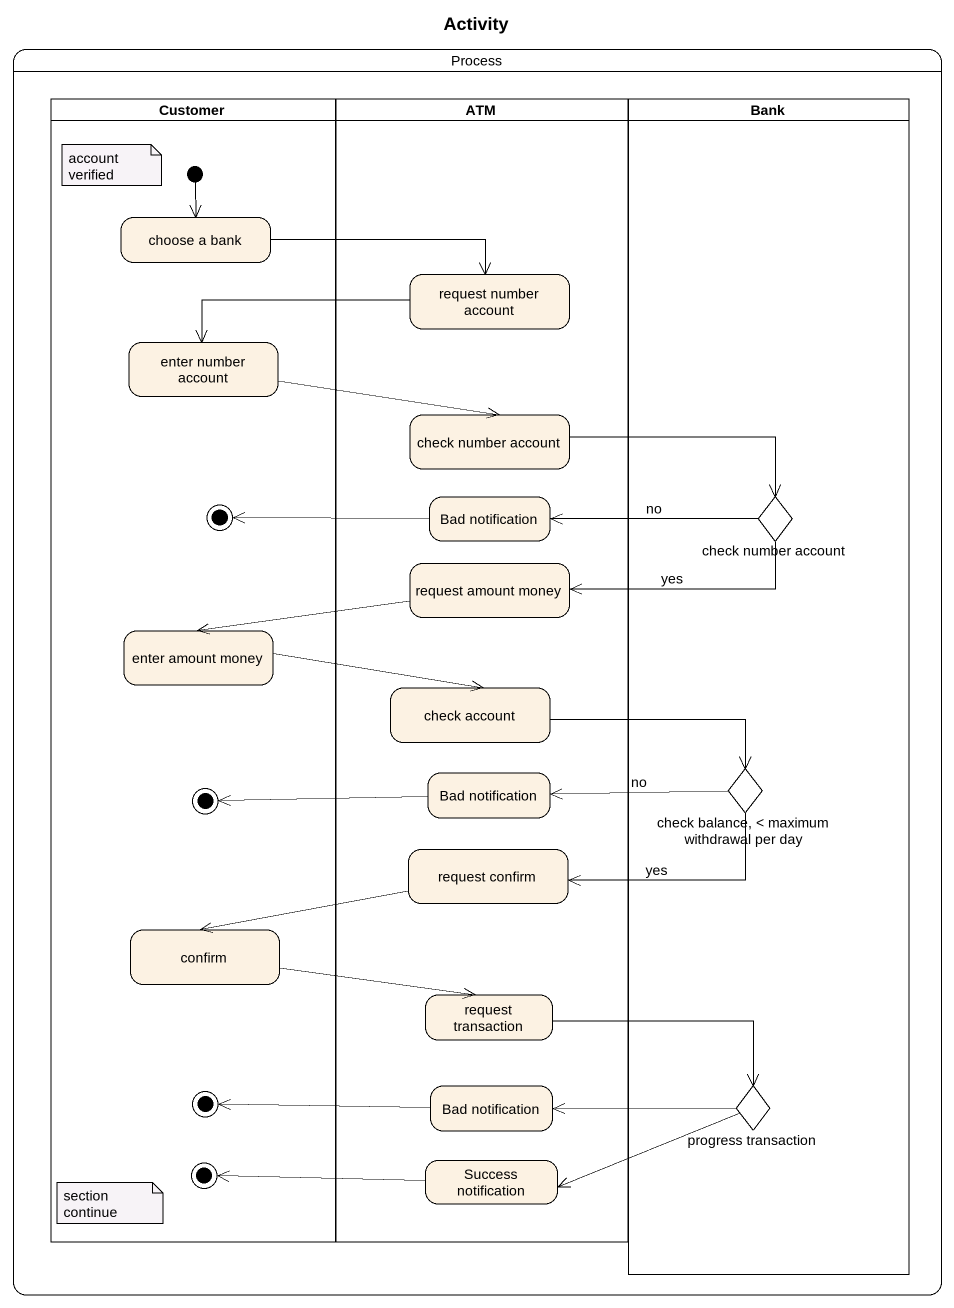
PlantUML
@startuml
title Activity
hide empty description
state "Process" as Process_ {
  state Customer <<partition>> {
    state "choose a bank" as choose_a_bank
    state "enter number account" as enter_number_account
    state final1 <<end>>
    state "enter amount money" as enter_amount_money
    state final2 <<end>>
    state confirm
    state final3 <<end>>
    state final4 <<end>>
    [*] --> choose_a_bank
  }
  state ATM <<partition>> {
    state "request number account" as request_number_account
    state "check number account" as check_number_account
    state "Bad notification" as Bad_notification
    state "request amount money" as request_amount_money
    state "check account" as check_account
    state "Bad notification" as Bad_notification_2
    state "request confirm" as request_confirm
    state "request transaction" as request_transaction
    state "Bad notification" as Bad_notification_3
    state "Success notification" as Success_notification
  }
  state Bank <<partition>> {
    state "check number account" as check_number_account_2 <<choice>>
    state "check balance, < maximum withdrawal per day" as check_balance_maximum <<choice>>
    state "progress transaction" as progress_transaction <<choice>>
  }
}
choose_a_bank -right-> request_number_account
request_number_account -left-> enter_number_account
enter_number_account -right-> check_number_account
check_number_account -right-> check_number_account_2
Bad_notification -left-> final1
check_number_account_2 -left-> Bad_notification : no
check_number_account_2 -left-> request_amount_money : yes
request_amount_money -left-> enter_amount_money
enter_amount_money -right-> check_account
check_account -right-> check_balance_maximum
Bad_notification_2 -left-> final2
check_balance_maximum -left-> Bad_notification_2 : no
check_balance_maximum -left-> request_confirm : yes
request_confirm -left-> confirm
confirm -right-> request_transaction
request_transaction -right-> progress_transaction
Bad_notification_3 -left-> final3
progress_transaction -left-> Bad_notification_3
progress_transaction -left-> Success_notification
Success_notification -left-> final4
note as N1
  account verified
end note
note as N2
  section continue
end note
@enduml
